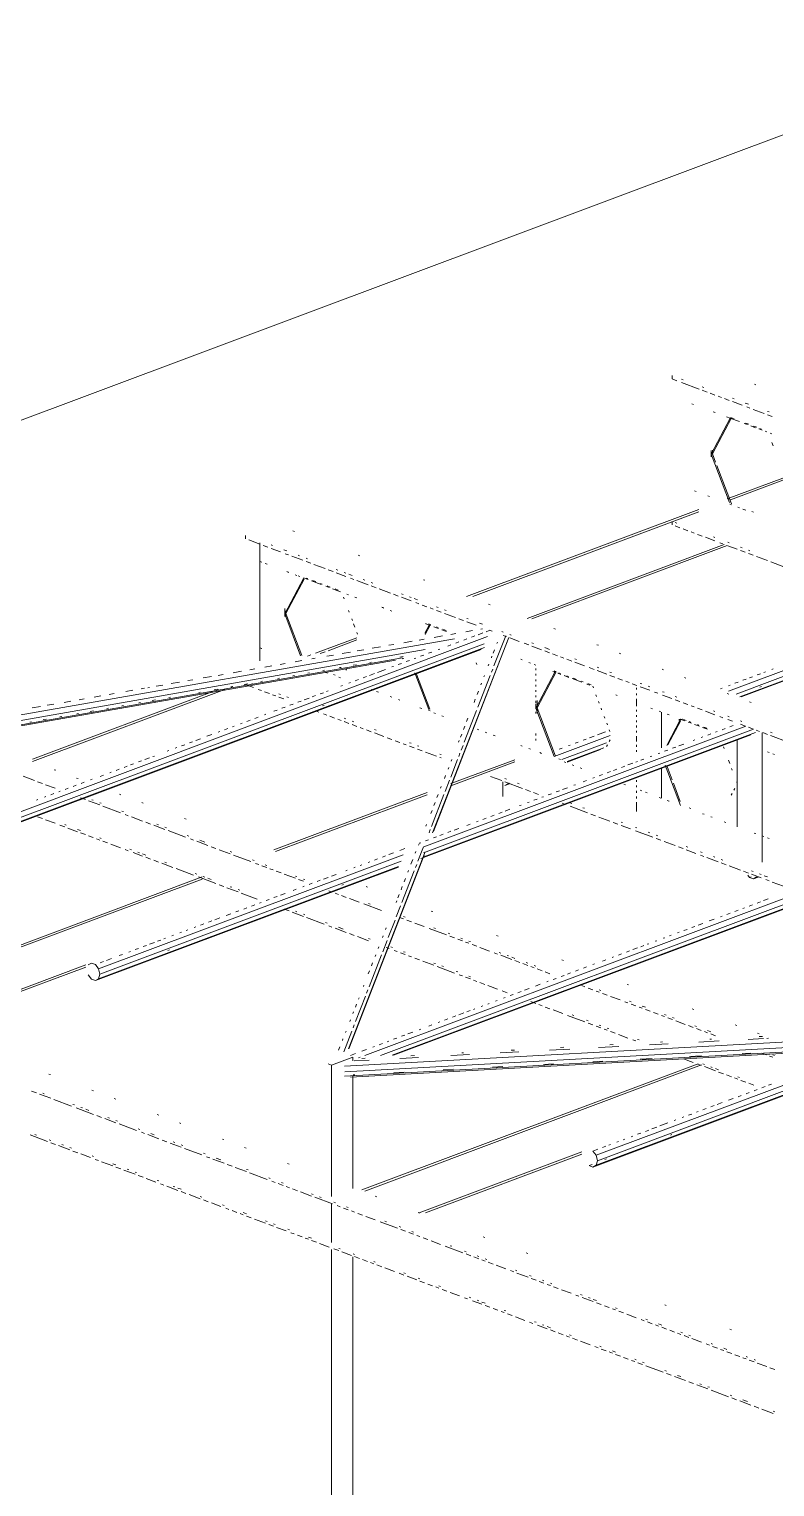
# Paper-space layout '03 3D Building and Roof' of a CAD drawing. Header units: millimetres. Extents: x 5 to 415, y 5 to 292.
# Drawn here: x 53.7 to 82.8, y 53.9 to 110.8 of the extents above; entities that cross this region are included whole.
import ezdxf

# ---------------------------------------------------------------- set-up
doc = ezdxf.new("R2010")
doc.units = ezdxf.units.MM
doc.layers.add('EXISTING', color=7, linetype='Continuous')
picture_1 = doc.add_image_def('image2.png', size_in_pixel=(1777, 905))

# ---------------------------------------------------------------- blocks, each defined once
blk = doc.blocks.new('SHEET_03')
at = {"layer": 'EXISTING', "color": 250, "lineweight": 9}
for p, q in [((144.555, 129.728), (26.235, 85.404)), ((78.813, 97.187), (78.813, 97.318)), ((78.999, 97.117), (78.813, 97.187)), ((79.186, 97.178), (79.248, 97.155)), ((79.87, 96.791), (79.186, 97.047)), ((79.994, 96.875), (80.056, 96.852)), ((82.093, 96.963), (82.031, 96.986)), ((79.651, 96.194), (79.582, 96.22)), ((80.181, 96.674), (79.994, 96.744)), ((80.491, 96.558), (80.305, 96.628)), ((80.74, 96.464), (80.616, 96.511)), ((81.051, 96.348), (80.865, 96.418)), ((81.175, 96.433), (81.238, 96.409)), ((81.548, 96.162), (81.175, 96.301)), ((81.673, 96.246), (81.797, 96.2)), ((80.346, 94.25), (81.086, 95.656)), ((81.131, 95.673), (80.39, 94.267)), ((80.494, 95.878), (80.42, 95.906)), ((81.086, 95.656), (80.938, 95.712)), ((81.072, 95.661), (81.45, 95.52)), ((81.131, 95.673), (81.086, 95.656)), ((81.242, 95.631), (81.117, 95.678)), ((81.859, 96.045), (81.735, 96.092)), ((82.419, 95.836), (81.984, 95.999)), ((82.543, 95.92), (82.605, 95.897)), ((82.73, 95.719), (82.543, 95.789)), ((81.638, 95.449), (81.764, 95.402)), ((81.809, 95.419), (81.683, 95.466)), ((81.89, 95.355), (82.079, 95.284)), ((82.123, 95.301), (81.997, 95.348)), ((82.205, 95.237), (82.33, 95.19)), ((82.312, 95.23), (82.249, 95.254)), ((82.456, 95.143), (82.519, 95.119)), ((82.716, 95.046), (82.642, 95.073)), ((82.716, 94.709), (82.765, 94.578)), ((80.346, 94.39), (80.346, 94.25)), ((80.346, 94.147), (80.346, 94.353)), ((80.346, 94.25), (80.39, 94.267)), ((80.346, 94.25), (80.346, 94.18)), ((81.062, 92.355), (80.346, 94.25)), ((80.39, 94.267), (80.39, 94.407)), ((80.39, 94.37), (80.39, 94.232)), ((80.39, 94.267), (80.514, 93.94)), ((80.563, 93.809), (81.131, 92.306)), ((79.751, 92.789), (79.688, 92.813)), ((80.973, 92.503), (83.147, 93.317)), ((81.097, 92.462), (83.147, 93.23)), ((80.207, 92.619), (80.276, 92.593)), ((81.135, 92.271), (81.072, 92.295)), ((70.785, 88.686), (79.855, 92.084)), ((71.034, 88.692), (79.855, 91.996)), ((81.45, 92.153), (81.387, 92.177)), ((81.701, 92.059), (81.575, 92.106)), ((81.934, 92.005), (81.997, 91.981)), ((64.061, 91.232), (63.998, 91.256)), ((78.813, 91.491), (78.813, 91.622)), ((78.937, 91.575), (78.999, 91.552)), ((79.124, 91.374), (78.937, 91.444)), ((79.434, 91.258), (79.248, 91.328)), ((79.683, 91.164), (79.559, 91.211)), ((79.994, 91.048), (79.807, 91.118)), ((62.148, 90.944), (62.148, 91.075)), ((62.707, 90.734), (62.272, 90.897)), ((62.709, 90.788), (62.709, 90.055)), ((63.018, 90.618), (62.832, 90.688)), ((63.143, 90.702), (63.205, 90.679)), ((63.516, 90.431), (63.143, 90.571)), ((73.146, 87.837), (80.849, 90.723)), ((73.332, 87.819), (80.973, 90.682)), ((80.491, 90.862), (80.118, 91.001)), ((80.429, 91.016), (80.491, 90.993)), ((80.802, 90.745), (80.678, 90.792)), ((80.989, 90.806), (81.051, 90.783)), ((81.362, 90.536), (80.989, 90.675)), ((81.486, 90.62), (81.548, 90.597)), ((62.778, 90.029), (62.709, 90.055)), ((62.709, 90.055), (62.709, 86.688)), ((62.987, 89.951), (62.917, 89.977)), ((63.64, 90.516), (63.764, 90.469)), ((63.827, 90.315), (63.702, 90.361)), ((64.386, 90.105), (63.951, 90.268)), ((64.2, 90.306), (64.262, 90.283)), ((64.511, 90.19), (64.573, 90.166)), ((64.697, 89.989), (64.511, 90.059)), ((66.61, 90.277), (66.548, 90.301)), ((81.673, 90.419), (81.486, 90.489)), ((81.797, 90.504), (81.859, 90.48)), ((81.984, 90.303), (81.797, 90.373)), ((82.543, 90.093), (82.108, 90.256)), ((83.352, 89.79), (82.668, 90.046)), ((63.681, 88.007), (64.422, 89.413)), ((63.829, 89.635), (63.755, 89.663)), ((63.778, 89.654), (63.841, 89.631)), ((64.093, 89.536), (64.156, 89.513)), ((64.274, 89.469), (64.199, 89.497)), ((64.407, 89.419), (64.596, 89.348)), ((64.578, 89.388), (64.515, 89.412)), ((65.257, 89.779), (64.821, 89.942)), ((65.568, 89.663), (65.381, 89.733)), ((65.692, 89.747), (65.754, 89.724)), ((66.065, 89.476), (65.692, 89.616)), ((66.003, 89.631), (66.065, 89.607)), ((66.189, 89.561), (66.314, 89.514)), ((66.376, 89.36), (66.252, 89.406)), ((64.432, 89.366), (63.725, 88.024)), ((64.722, 89.301), (65.099, 89.159)), ((64.892, 89.27), (64.766, 89.317)), ((65.144, 89.176), (65.081, 89.2)), ((65.288, 89.089), (65.414, 89.042)), ((65.458, 89.058), (65.333, 89.105)), ((65.54, 88.994), (65.854, 88.877)), ((65.773, 88.94), (65.647, 88.988)), ((66.936, 89.15), (66.5, 89.313)), ((66.749, 89.351), (66.811, 89.328)), ((67.06, 89.235), (67.122, 89.212)), ((67.246, 89.034), (67.06, 89.104)), ((67.806, 88.824), (67.371, 88.987)), ((69.159, 89.322), (69.097, 89.346)), ((65.977, 88.662), (66.002, 88.597)), ((66.106, 88.782), (66.169, 88.759)), ((66.495, 88.636), (66.421, 88.664)), ((67.546, 88.243), (67.477, 88.269)), ((67.49, 88.264), (67.553, 88.24)), ((68.117, 88.708), (67.93, 88.778)), ((68.241, 88.792), (68.303, 88.769)), ((68.614, 88.521), (68.241, 88.661)), ((68.552, 88.676), (68.614, 88.652)), ((68.739, 88.606), (68.863, 88.559)), ((68.925, 88.405), (68.801, 88.452)), ((69.236, 88.288), (69.05, 88.358)), ((69.609, 88.28), (69.671, 88.257)), ((71.708, 88.367), (71.646, 88.391)), ((63.681, 88.218), (63.681, 88.007)), ((63.681, 87.904), (63.681, 88.11)), ((63.681, 88.007), (63.725, 88.024)), ((63.681, 88.007), (63.681, 87.937)), ((64.298, 86.373), (63.681, 88.007)), ((63.725, 88.127), (63.725, 87.99)), ((63.725, 88.024), (63.725, 88.094)), ((63.725, 87.954), (63.725, 88.024)), ((63.725, 88.024), (64.343, 86.39)), ((66.175, 88.139), (66.199, 88.074)), ((66.298, 87.813), (66.323, 87.747)), ((67.804, 88.146), (67.867, 88.122)), ((69.485, 88.195), (69.36, 88.242)), ((69.796, 88.079), (69.609, 88.149)), ((69.92, 88.163), (69.982, 88.14)), ((70.355, 87.869), (69.92, 88.032)), ((70.666, 87.753), (70.48, 87.823)), ((70.791, 87.837), (70.853, 87.814)), ((71.164, 87.566), (70.791, 87.706)), ((81.022, 84.993), (88.582, 87.825)), ((88.88, 87.708), (81.319, 84.876)), ((46.685, 77.79), (71.607, 87.125)), ((66.372, 87.617), (66.421, 87.486)), ((66.495, 87.29), (66.52, 87.224)), ((69.16, 87.256), (69.329, 87.575)), ((69.373, 87.592), (69.171, 87.208)), ((69.329, 87.575), (69.18, 87.631)), ((69.188, 87.628), (69.377, 87.557)), ((69.359, 87.597), (69.296, 87.621)), ((69.299, 87.62), (69.373, 87.592)), ((69.373, 87.592), (69.329, 87.575)), ((69.503, 87.51), (69.692, 87.439)), ((69.516, 87.093), (69.843, 87.15)), ((69.673, 87.479), (69.61, 87.503)), ((69.818, 87.392), (70.006, 87.321)), ((69.988, 87.361), (69.862, 87.409)), ((70.17, 87.207), (70.367, 87.242)), ((70.759, 87.311), (71.021, 87.357)), ((70.983, 87.105), (71.108, 87.151)), ((71.233, 87.198), (71.42, 87.268)), ((71.288, 87.651), (71.412, 87.604)), ((71.348, 87.414), (71.413, 87.426)), ((71.544, 87.315), (71.669, 87.361)), ((71.785, 87.333), (71.661, 87.38)), ((71.855, 85.977), (72.314, 87.156)), ((72.158, 87.325), (72.221, 87.302)), ((72.345, 87.124), (72.221, 87.17)), ((72.469, 87.208), (72.532, 87.185)), ((74.258, 87.412), (74.195, 87.436)), ((81.459, 84.771), (89.019, 87.603)), ((81.521, 84.769), (88.894, 87.531)), ((69.162, 86.618), (37.296, 81.026)), ((37.399, 81.265), (70.311, 87.04)), ((46.56, 77.332), (71.357, 86.621)), ((46.685, 77.404), (71.482, 86.693)), ((71.468, 86.845), (46.733, 77.579)), ((62.772, 86.665), (62.709, 86.688)), ((62.709, 86.688), (62.709, 86.175)), ((62.709, 86.688), (62.778, 86.662)), ((64.884, 86.476), (66.499, 87.081)), ((65.381, 86.574), (66.499, 86.993)), ((66.506, 86.564), (66.768, 86.61)), ((67.095, 86.668), (67.422, 86.725)), ((67.749, 86.783), (67.946, 86.817)), ((68.338, 86.886), (68.665, 86.943)), ((68.927, 86.989), (69.123, 87.024)), ((72.43, 87.083), (69.458, 79.455)), ((69.488, 79.514), (72.387, 86.956)), ((69.675, 86.614), (69.737, 86.638)), ((70.049, 86.755), (70.173, 86.801)), ((70.36, 86.871), (70.485, 86.918)), ((70.672, 86.988), (70.797, 87.035)), ((71.826, 86.478), (71.874, 86.602)), ((71.97, 86.85), (71.995, 86.912)), ((72.842, 86.938), (72.469, 87.077)), ((73.215, 86.798), (73.029, 86.868)), ((73.34, 86.882), (73.402, 86.859)), ((73.713, 86.611), (73.34, 86.751)), ((73.837, 86.696), (74.024, 86.626)), ((74.024, 86.495), (73.837, 86.565)), ((75.936, 86.784), (75.874, 86.807)), ((37.389, 80.832), (68.011, 86.205)), ((37.399, 80.879), (68.282, 86.299)), ((62.907, 85.933), (63.169, 85.979)), ((63.496, 86.036), (63.692, 86.071)), ((64.085, 86.14), (64.347, 86.186)), ((64.573, 86.359), (64.697, 86.406)), ((64.739, 86.254), (64.87, 86.277)), ((65.07, 86.458), (65.257, 86.528)), ((65.328, 86.358), (65.59, 86.404)), ((65.917, 86.461), (66.244, 86.518)), ((66.348, 86.004), (66.479, 86.027)), ((67.002, 86.118), (67.068, 86.13)), ((68.117, 86.031), (68.242, 86.078)), ((68.18, 86.325), (68.311, 86.348)), ((68.273, 86.251), (68.338, 86.262)), ((68.429, 86.148), (68.554, 86.194)), ((68.74, 86.264), (68.803, 86.288)), ((68.99, 86.358), (69.114, 86.404)), ((69.301, 86.474), (69.426, 86.521)), ((71.155, 86.105), (71.18, 86.04)), ((71.632, 85.982), (71.656, 86.044)), ((71.753, 86.292), (71.777, 86.354)), ((72.9, 86.237), (72.963, 86.214)), ((73.286, 86.092), (73.217, 86.118)), ((73.495, 86.014), (73.425, 86.04)), ((74.335, 86.378), (74.148, 86.448)), ((74.583, 86.285), (74.459, 86.332)), ((74.894, 86.169), (74.708, 86.239)), ((75.019, 86.253), (75.081, 86.23)), ((75.392, 85.983), (75.019, 86.122)), ((76.807, 86.457), (76.745, 86.481)), ((59.897, 85.405), (60.094, 85.439)), ((60.486, 85.508), (60.814, 85.566)), ((61.075, 85.611), (61.272, 85.646)), ((61.664, 85.715), (61.991, 85.772)), ((62.318, 85.83), (62.515, 85.864)), ((63.404, 85.487), (63.469, 85.498)), ((63.992, 85.59), (64.058, 85.602)), ((64.581, 85.694), (64.647, 85.705)), ((65.17, 85.797), (65.236, 85.808)), ((65.351, 85.698), (65.288, 85.722)), ((65.584, 85.644), (65.647, 85.621)), ((65.854, 85.51), (65.791, 85.533)), ((65.824, 85.912), (65.89, 85.923)), ((66.105, 85.875), (66.071, 85.811)), ((66.435, 85.401), (66.56, 85.448)), ((66.747, 85.518), (66.871, 85.564)), ((66.996, 85.611), (67.183, 85.681)), ((67.307, 85.728), (67.619, 85.844)), ((67.868, 85.938), (67.931, 85.961)), ((69.304, 84.274), (68.761, 85.712)), ((68.83, 85.663), (69.348, 84.29)), ((71.227, 84.365), (71.711, 85.605)), ((71.463, 85.548), (71.487, 85.61)), ((71.759, 85.729), (71.807, 85.853)), ((73.495, 85.808), (73.495, 85.877)), ((73.495, 84.331), (74.235, 85.737)), ((73.495, 85.602), (73.495, 85.671)), ((73.495, 85.453), (73.495, 85.383)), ((74.28, 85.754), (73.539, 84.348)), ((74.158, 85.766), (74.221, 85.742)), ((74.235, 85.737), (74.161, 85.765)), ((74.266, 85.759), (74.203, 85.783)), ((74.206, 85.781), (74.28, 85.754)), ((74.28, 85.754), (74.235, 85.737)), ((74.347, 85.695), (74.473, 85.648)), ((74.454, 85.688), (74.391, 85.712)), ((74.599, 85.601), (74.787, 85.53)), ((74.769, 85.57), (74.706, 85.594)), ((74.913, 85.483), (75.291, 85.342)), ((75.083, 85.453), (74.958, 85.5)), ((75.765, 85.843), (75.578, 85.913)), ((75.889, 85.927), (75.951, 85.904)), ((76.262, 85.656), (75.889, 85.796)), ((76.387, 85.741), (76.449, 85.718)), ((76.573, 85.54), (76.387, 85.61)), ((76.884, 85.424), (76.697, 85.493)), ((78.486, 85.829), (78.424, 85.852)), ((79.356, 85.502), (79.294, 85.526)), ((81.584, 85.416), (81.709, 85.463)), ((81.834, 85.51), (81.959, 85.557)), ((82.146, 85.627), (82.271, 85.674)), ((82.396, 85.72), (82.459, 85.744)), ((82.709, 85.837), (82.771, 85.861)), ((53.826, 82.246), (61.343, 85.062)), ((53.826, 82.334), (60.846, 84.963)), ((56.822, 84.865), (57.018, 84.9)), ((57.476, 84.98), (57.738, 85.026)), ((58.065, 85.083), (58.196, 85.106)), ((58.327, 85.129), (58.393, 85.141)), ((58.654, 85.187), (58.916, 85.233)), ((59.243, 85.29), (59.57, 85.347)), ((60.328, 84.947), (60.394, 84.959)), ((60.917, 85.051), (61.048, 85.074)), ((60.97, 85.01), (61.094, 85.056)), ((61.571, 85.165), (61.637, 85.177)), ((61.591, 85.155), (61.654, 85.178)), ((62.095, 85.257), (62.226, 85.28)), ((62.148, 85.248), (62.216, 85.274)), ((62.459, 85.131), (62.148, 85.248)), ((62.397, 85.286), (62.459, 85.262)), ((62.77, 85.015), (62.645, 85.061)), ((62.749, 85.372), (62.815, 85.384)), ((63.08, 84.898), (62.894, 84.968)), ((63.329, 84.805), (63.205, 84.852)), ((63.454, 84.89), (63.516, 84.866)), ((65.065, 84.887), (65.189, 84.934)), ((65.314, 84.981), (65.376, 85.004)), ((65.874, 85.191), (65.937, 85.214)), ((66.186, 85.307), (66.248, 85.331)), ((67.06, 85.058), (67.13, 85.032)), ((67.269, 84.98), (67.338, 84.954)), ((71.197, 84.866), (71.246, 84.99)), ((71.342, 85.238), (71.366, 85.3)), ((73.495, 85.243), (73.495, 85.173)), ((73.495, 85.032), (73.495, 84.962)), ((75.335, 85.358), (75.272, 85.382)), ((75.479, 85.271), (75.605, 85.224)), ((75.65, 85.241), (75.524, 85.288)), ((75.717, 85.182), (75.741, 85.117)), ((75.84, 84.855), (75.865, 84.79)), ((76.612, 84.847), (76.675, 84.823)), ((77.133, 85.33), (77.008, 85.377)), ((77.444, 85.214), (77.257, 85.284)), ((77.429, 85.127), (77.429, 85.053)), ((77.429, 84.907), (77.429, 84.834)), ((77.568, 85.298), (77.63, 85.275)), ((77.941, 85.028), (77.568, 85.167)), ((77.879, 85.182), (77.941, 85.159)), ((78.252, 84.911), (78.128, 84.958)), ((78.438, 84.972), (78.501, 84.949)), ((78.811, 84.701), (78.438, 84.841)), ((80.709, 85.088), (80.772, 85.112)), ((81.035, 84.874), (80.973, 84.897)), ((81.022, 85.205), (81.084, 85.229)), ((81.271, 85.299), (81.396, 85.346)), ((82.242, 85.155), (82.304, 85.178)), ((53.812, 84.337), (54.139, 84.394)), ((54.401, 84.44), (54.663, 84.486)), ((55.056, 84.555), (55.317, 84.601)), ((55.644, 84.658), (55.841, 84.693)), ((56.233, 84.762), (56.495, 84.808)), ((56.729, 84.316), (56.795, 84.327)), ((57.318, 84.419), (57.384, 84.431)), ((57.973, 84.534), (58.038, 84.545)), ((58.496, 84.626), (58.627, 84.649)), ((59.15, 84.741), (59.216, 84.752)), ((63.64, 84.689), (63.454, 84.759)), ((63.569, 84.327), (63.694, 84.374)), ((63.764, 84.773), (63.827, 84.75)), ((63.881, 84.444), (64.005, 84.491)), ((64.192, 84.561), (64.317, 84.607)), ((64.441, 84.654), (64.628, 84.724)), ((64.753, 84.771), (64.878, 84.817)), ((65.159, 84.415), (65.222, 84.438)), ((67.867, 84.756), (67.804, 84.779)), ((68.182, 84.638), (68.119, 84.661)), ((68.958, 84.347), (69.032, 84.319)), ((71.077, 84.556), (71.125, 84.68)), ((73.495, 84.822), (73.495, 84.752)), ((73.495, 84.612), (73.495, 84.541)), ((73.495, 84.297), (73.495, 84.503)), ((73.495, 84.401), (73.495, 84.331)), ((73.495, 84.331), (73.539, 84.348)), ((74.211, 82.436), (73.495, 84.331)), ((73.539, 84.348), (73.539, 84.628)), ((73.539, 84.588), (73.539, 84.176)), ((73.539, 84.137), (73.539, 84.348)), ((73.539, 84.348), (74.255, 82.452)), ((75.939, 84.594), (75.964, 84.528)), ((76.038, 84.332), (76.062, 84.267)), ((77.429, 84.687), (77.429, 84.54)), ((77.429, 84.54), (77.429, 84.403)), ((77.429, 84.266), (77.429, 84.197)), ((78.054, 84.306), (77.985, 84.332)), ((78.936, 84.786), (78.998, 84.763)), ((79.122, 84.585), (78.936, 84.655)), ((79.433, 84.469), (79.247, 84.538)), ((79.682, 84.375), (79.558, 84.422)), ((79.993, 84.259), (79.806, 84.329)), ((81.906, 84.548), (81.843, 84.571)), ((53.72, 83.788), (53.785, 83.799)), ((54.243, 83.88), (54.374, 83.902)), ((54.897, 83.994), (54.963, 84.006)), ((55.552, 84.109), (55.617, 84.121)), ((56.075, 84.201), (56.206, 84.224)), ((61.949, 83.72), (62.012, 83.744)), ((62.199, 83.814), (62.323, 83.86)), ((62.51, 83.93), (62.635, 83.977)), ((62.884, 84.07), (62.946, 84.094)), ((63.258, 84.211), (63.382, 84.257)), ((65.008, 84.176), (64.884, 84.223)), ((65.319, 84.06), (65.195, 84.106)), ((65.63, 83.943), (65.443, 84.013)), ((65.878, 83.85), (65.754, 83.897)), ((66.003, 83.935), (66.065, 83.912)), ((66.189, 83.734), (66.003, 83.804)), ((66.314, 83.818), (66.376, 83.795)), ((69.296, 84.254), (69.359, 84.23)), ((69.566, 84.119), (69.503, 84.143)), ((69.88, 84.002), (69.818, 84.025)), ((70.696, 83), (71.179, 84.241)), ((70.787, 83.811), (70.835, 83.935)), ((73.495, 84.191), (73.495, 84.121)), ((76.161, 84.006), (76.186, 83.94)), ((76.26, 83.744), (76.285, 83.679)), ((77.429, 84.059), (77.429, 83.991)), ((77.429, 83.853), (77.429, 83.785)), ((78.31, 84.211), (78.373, 84.187)), ((78.402, 82.802), (78.402, 84.176)), ((78.402, 84.176), (78.402, 82.773)), ((78.604, 82.876), (79.142, 83.899)), ((78.698, 84.065), (78.624, 84.093)), ((79.153, 83.852), (78.648, 82.893)), ((79.085, 83.882), (79.147, 83.905)), ((79.085, 83.856), (79.21, 83.903)), ((79.128, 83.904), (79.317, 83.833)), ((79.361, 83.85), (79.235, 83.897)), ((79.443, 83.786), (79.568, 83.739)), ((79.55, 83.779), (79.487, 83.803)), ((79.694, 83.692), (79.883, 83.621)), ((80.49, 84.073), (80.117, 84.212)), ((80.428, 84.227), (80.49, 84.204)), ((80.801, 83.956), (80.677, 84.003)), ((80.988, 84.017), (81.05, 83.994)), ((81.174, 83.816), (80.988, 83.886)), ((81.485, 83.831), (81.547, 83.808)), ((81.672, 83.63), (81.485, 83.7)), ((60.205, 83.067), (60.392, 83.137)), ((60.641, 83.23), (60.828, 83.3)), ((61.077, 83.394), (61.139, 83.417)), ((61.326, 83.487), (61.451, 83.534)), ((61.638, 83.604), (61.7, 83.627)), ((66.5, 83.617), (66.314, 83.687)), ((66.749, 83.524), (66.625, 83.571)), ((67.06, 83.408), (66.873, 83.478)), ((67.184, 83.492), (67.246, 83.469)), ((67.557, 83.221), (67.184, 83.361)), ((67.868, 83.105), (67.682, 83.175)), ((68.991, 78.452), (81.888, 83.283)), ((81.999, 83.507), (69.102, 78.675)), ((69.116, 78.909), (81.702, 83.624)), ((69.116, 78.524), (82.076, 83.379)), ((70.545, 83.191), (70.593, 83.315)), ((70.666, 83.501), (70.714, 83.625)), ((71.264, 83.483), (71.202, 83.507)), ((71.579, 83.365), (71.516, 83.389)), ((71.828, 83.272), (71.898, 83.246)), ((73.495, 83.266), (73.495, 83.335)), ((73.495, 83.06), (73.495, 83.129)), ((74.211, 82.441), (76.398, 83.261)), ((75.586, 83.169), (75.773, 83.239)), ((75.898, 83.286), (76.21, 83.403)), ((76.359, 83.483), (76.383, 83.417)), ((77.429, 83.647), (77.429, 83.579)), ((77.429, 83.441), (77.429, 83.372)), ((77.429, 83.235), (77.429, 83.029)), ((79.864, 83.662), (79.802, 83.685)), ((79.957, 83.183), (80.019, 83.206)), ((80.009, 83.574), (80.197, 83.504)), ((80.179, 83.544), (80.053, 83.591)), ((80.206, 83.276), (80.331, 83.323)), ((80.518, 83.393), (80.58, 83.416)), ((80.767, 83.486), (80.891, 83.533)), ((81.078, 83.603), (81.203, 83.65)), ((81.983, 83.514), (81.796, 83.583)), ((82.231, 83.42), (82.107, 83.467)), ((82.336, 83.362), (82.336, 82.702)), ((82.542, 83.304), (82.356, 83.374)), ((82.666, 83.388), (82.729, 83.365)), ((83.35, 83.001), (82.666, 83.257)), ((59.083, 82.647), (59.146, 82.67)), ((59.395, 82.763), (59.457, 82.787)), ((59.644, 82.857), (59.769, 82.903)), ((59.956, 82.974), (60.08, 83.02)), ((68.179, 82.988), (67.993, 83.058)), ((68.428, 82.895), (68.303, 82.942)), ((68.552, 82.98), (68.614, 82.957)), ((68.739, 82.779), (68.552, 82.849)), ((68.863, 82.863), (68.925, 82.84)), ((69.05, 82.662), (68.863, 82.732)), ((69.609, 82.453), (69.174, 82.616)), ((70.473, 83.005), (70.497, 83.067)), ((70.478, 82.442), (70.527, 82.566)), ((70.575, 82.69), (70.648, 82.876)), ((72.963, 82.847), (72.9, 82.87)), ((73.278, 82.729), (73.215, 82.753)), ((73.217, 82.752), (73.286, 82.726)), ((73.643, 82.592), (73.717, 82.564)), ((74.398, 82.724), (74.523, 82.771)), ((76.258, 82.98), (74.509, 82.324)), ((74.711, 82.243), (76.148, 82.782)), ((74.711, 82.218), (76.023, 82.709)), ((74.773, 82.865), (74.836, 82.888)), ((75.023, 82.958), (75.148, 83.005)), ((75.336, 83.075), (75.461, 83.122)), ((76.289, 82.902), (76.255, 82.838)), ((76.39, 83.093), (76.356, 83.03)), ((77.429, 82.891), (77.429, 82.823)), ((77.429, 82.685), (77.429, 82.617)), ((78.275, 82.553), (78.337, 82.576)), ((78.524, 82.646), (78.649, 82.693)), ((78.835, 82.763), (78.96, 82.809)), ((79.085, 82.856), (79.272, 82.926)), ((79.645, 83.066), (79.708, 83.09)), ((80.821, 82.821), (80.846, 82.756)), ((81.364, 83.066), (81.364, 81.967)), ((81.364, 81.383), (81.364, 83.066)), ((82.336, 82.702), (82.336, 79.336)), ((82.614, 82.598), (82.545, 82.624)), ((57.401, 82.017), (57.526, 82.063)), ((57.65, 82.11), (57.775, 82.157)), ((57.962, 82.227), (58.086, 82.273)), ((58.211, 82.32), (58.398, 82.39)), ((58.523, 82.437), (58.585, 82.46)), ((69.734, 82.537), (69.796, 82.514)), ((69.796, 82.383), (69.734, 82.406)), ((70.062, 81.951), (70.086, 82.013)), ((70.164, 81.636), (70.43, 82.318)), ((70.175, 81.383), (72.668, 82.316)), ((70.175, 81.295), (72.668, 82.229)), ((70.183, 82.261), (70.207, 82.323)), ((74.391, 82.345), (74.454, 82.322)), ((74.661, 82.211), (74.599, 82.234)), ((74.976, 82.093), (74.913, 82.116)), ((75.291, 81.975), (75.228, 81.999)), ((76.842, 82.016), (76.966, 82.063)), ((77.091, 82.109), (77.278, 82.179)), ((77.402, 82.226), (77.465, 82.249)), ((77.589, 82.296), (77.714, 82.343)), ((77.963, 82.436), (78.025, 82.459)), ((79.142, 80.532), (78.55, 82.101)), ((78.619, 82.052), (78.816, 81.529)), ((81.019, 82.298), (81.068, 82.167)), ((82.822, 82.52), (82.753, 82.546)), ((53.899, 81.503), (53.464, 81.667)), ((54.21, 81.387), (54.023, 81.457)), ((54.732, 81.903), (54.67, 81.926)), ((55.603, 81.577), (55.54, 81.6)), ((55.719, 81.386), (55.843, 81.433)), ((56.093, 81.526), (56.155, 81.55)), ((56.467, 81.666), (56.591, 81.713)), ((56.84, 81.807), (56.903, 81.83)), ((57.09, 81.9), (57.214, 81.947)), ((69.917, 81.579), (69.965, 81.703)), ((69.947, 81.078), (70.116, 81.512)), ((72.158, 81.498), (71.723, 81.661)), ((72.197, 81.45), (72.197, 80.878)), ((72.283, 81.582), (72.345, 81.559)), ((72.967, 81.195), (72.283, 81.451)), ((75.346, 81.456), (75.471, 81.502)), ((75.72, 81.596), (75.783, 81.619)), ((75.969, 81.689), (76.094, 81.736)), ((76.281, 81.806), (76.406, 81.853)), ((76.53, 81.899), (76.655, 81.946)), ((77.429, 81.517), (77.429, 81.449)), ((78.402, 80.81), (78.402, 81.978)), ((78.402, 81.932), (78.402, 80.81)), ((81.142, 81.971), (81.167, 81.906)), ((81.34, 81.448), (81.364, 81.383)), ((81.364, 81.83), (81.364, 80.799)), ((54.286, 80.85), (54.348, 80.873)), ((54.707, 81.201), (54.334, 81.34)), ((54.535, 80.943), (54.66, 80.99)), ((54.847, 81.06), (54.909, 81.083)), ((55.096, 81.153), (55.22, 81.2)), ((55.407, 81.27), (55.532, 81.316)), ((57.281, 80.948), (57.219, 80.971)), ((63.259, 78.792), (69.241, 81.033)), ((63.321, 78.728), (69.241, 80.945)), ((69.415, 79.713), (69.899, 80.954)), ((69.627, 80.834), (69.675, 80.958)), ((69.772, 81.206), (69.796, 81.269)), ((72.274, 81.305), (72.399, 81.377)), ((72.274, 81.305), (72.461, 81.375)), ((72.399, 81.377), (72.461, 81.401)), ((72.78, 81.396), (72.842, 81.373)), ((73.278, 81.079), (73.091, 81.148)), ((73.589, 80.962), (73.402, 81.032)), ((73.726, 80.849), (73.789, 80.872)), ((73.976, 80.942), (74.1, 80.989)), ((74.287, 81.059), (74.412, 81.106)), ((74.536, 81.152), (74.723, 81.222)), ((74.973, 81.316), (75.035, 81.339)), ((76.989, 81.339), (76.926, 81.362)), ((77.429, 81.311), (77.429, 81.242)), ((77.429, 81.1), (77.429, 81.027)), ((77.429, 80.881), (77.429, 80.807)), ((77.568, 81.122), (77.638, 81.096)), ((77.777, 81.044), (77.846, 81.018)), ((78.866, 81.398), (79.137, 80.679)), ((81.162, 81), (81.129, 80.936)), ((81.263, 81.191), (81.23, 81.127)), ((81.364, 79.7), (81.364, 81.383)), ((53.974, 80.733), (54.037, 80.756)), ((55.888, 80.758), (55.702, 80.828)), ((56.448, 80.549), (56.013, 80.712)), ((56.137, 80.752), (56.199, 80.729)), ((56.448, 80.636), (56.51, 80.613)), ((57.256, 80.246), (56.572, 80.502)), ((57.319, 80.31), (57.381, 80.287)), ((58.152, 80.622), (58.09, 80.645)), ((69.385, 80.214), (69.434, 80.338)), ((69.506, 80.524), (69.555, 80.648)), ((72.293, 80.312), (72.48, 80.382)), ((72.854, 80.522), (72.917, 80.546)), ((73.166, 80.639), (73.228, 80.662)), ((73.415, 80.732), (73.54, 80.779)), ((74.646, 80.566), (74.521, 80.613)), ((74.832, 80.627), (74.894, 80.604)), ((75.516, 80.24), (74.832, 80.496)), ((75.33, 80.441), (75.392, 80.418)), ((77.429, 80.661), (77.429, 80.294)), ((78.373, 80.82), (78.31, 80.844)), ((78.624, 80.726), (78.698, 80.699)), ((78.688, 80.702), (78.625, 80.726)), ((79.487, 80.436), (79.55, 80.413)), ((81.364, 80.662), (81.364, 79.7)), ((54.21, 80.018), (54.023, 80.088)), ((54.707, 79.831), (54.334, 79.971)), ((55.08, 79.692), (54.894, 79.761)), ((55.08, 79.779), (55.142, 79.756)), ((57.567, 80.129), (57.443, 80.176)), ((58.127, 79.92), (57.692, 80.083)), ((58.438, 79.803), (58.251, 79.873)), ((58.997, 79.594), (58.562, 79.757)), ((58.686, 79.797), (58.749, 79.774)), ((59.831, 79.993), (59.768, 80.016)), ((66.813, 70.763), (91.423, 79.982)), ((91.72, 79.865), (67.421, 70.763)), ((67.872, 70.775), (91.734, 79.714)), ((69.192, 79.718), (69.216, 79.78)), ((70.798, 79.752), (70.923, 79.799)), ((71.172, 79.892), (71.234, 79.915)), ((71.421, 79.985), (71.546, 80.032)), ((71.733, 80.102), (71.857, 80.149)), ((72.044, 80.219), (72.169, 80.265)), ((75.827, 80.124), (75.64, 80.193)), ((76.387, 79.914), (75.951, 80.077)), ((76.697, 79.797), (76.511, 79.867)), ((76.822, 79.882), (76.884, 79.859)), ((77.195, 79.611), (76.822, 79.751)), ((80.072, 80.184), (80.009, 80.208)), ((80.386, 80.066), (80.323, 80.09)), ((80.846, 79.894), (80.92, 79.866)), ((55.578, 79.505), (55.205, 79.645)), ((55.578, 79.593), (55.702, 79.546)), ((55.888, 79.389), (55.702, 79.459)), ((56.199, 79.272), (56.013, 79.342)), ((56.448, 79.179), (56.324, 79.226)), ((56.448, 79.267), (56.51, 79.243)), ((58.997, 79.681), (59.06, 79.658)), ((59.806, 79.291), (59.122, 79.547)), ((59.868, 79.355), (59.93, 79.332)), ((60.117, 79.174), (59.992, 79.221)), ((60.365, 79.169), (60.552, 79.099)), ((67.934, 70.772), (91.672, 79.665)), ((69.178, 79.145), (69.303, 79.192)), ((69.319, 79.465), (69.367, 79.589)), ((69.49, 79.262), (69.614, 79.309)), ((69.739, 79.355), (69.864, 79.402)), ((70.051, 79.472), (70.175, 79.519)), ((70.3, 79.565), (70.487, 79.635)), ((77.381, 79.672), (77.444, 79.649)), ((78.065, 79.285), (77.381, 79.541)), ((77.879, 79.486), (77.941, 79.463)), ((78.19, 79.37), (78.252, 79.346)), ((78.376, 79.169), (78.19, 79.238)), ((82.085, 79.43), (82.022, 79.453)), ((82.336, 79.336), (82.336, 78.31)), ((82.336, 79.336), (82.406, 79.31)), ((82.545, 79.258), (82.614, 79.232)), ((56.406, 74.148), (68.306, 78.606)), ((56.759, 79.063), (56.572, 79.133)), ((57.256, 78.876), (56.883, 79.016)), ((57.567, 78.76), (57.443, 78.806)), ((57.629, 78.824), (57.692, 78.801)), ((58.127, 78.55), (57.754, 78.69)), ((57.94, 78.708), (58.003, 78.684)), ((58.127, 78.638), (58.251, 78.591)), ((60.676, 78.965), (60.241, 79.128)), ((60.987, 78.848), (60.801, 78.918)), ((61.547, 78.639), (61.111, 78.802)), ((61.547, 78.726), (61.609, 78.703)), ((62.355, 78.336), (61.671, 78.592)), ((69.168, 78.711), (66.172, 71.021)), ((66.178, 71.018), (69.126, 78.584)), ((67.745, 78.608), (67.932, 78.678)), ((68.181, 78.772), (68.368, 78.842)), ((68.781, 78.664), (68.806, 78.726)), ((68.884, 78.349), (69.101, 78.907)), ((68.902, 78.974), (68.926, 79.036)), ((68.929, 79.052), (68.991, 79.075)), ((78.936, 78.959), (78.501, 79.122)), ((79.247, 78.842), (79.06, 78.912)), ((79.371, 78.927), (79.433, 78.904)), ((79.744, 78.656), (79.371, 78.796)), ((79.931, 78.717), (79.993, 78.694)), ((80.055, 78.54), (79.931, 78.586)), ((56.281, 73.69), (68.119, 78.125)), ((56.406, 73.763), (68.119, 78.151)), ((68.23, 78.349), (56.454, 73.937)), ((58.438, 78.434), (58.251, 78.504)), ((58.749, 78.317), (58.562, 78.387)), ((59.308, 78.108), (58.873, 78.271)), ((58.997, 78.312), (59.06, 78.288)), ((60.117, 77.805), (59.433, 78.061)), ((62.417, 78.4), (62.479, 78.377)), ((62.666, 78.219), (62.541, 78.266)), ((62.977, 78.103), (62.79, 78.173)), ((62.915, 78.214), (62.977, 78.19)), ((63.225, 78.01), (63.101, 78.056)), ((66.063, 77.978), (66.125, 78.002)), ((66.375, 78.095), (66.437, 78.118)), ((66.624, 78.188), (66.686, 78.212)), ((66.935, 78.305), (66.998, 78.328)), ((67.185, 78.398), (67.309, 78.445)), ((67.496, 78.515), (67.621, 78.562)), ((68.612, 78.23), (68.685, 78.416)), ((68.787, 78.101), (68.836, 78.225)), ((80.615, 78.33), (80.179, 78.493)), ((80.428, 78.531), (80.49, 78.508)), ((80.739, 78.415), (80.801, 78.391)), ((80.926, 78.214), (80.739, 78.283)), ((81.485, 78.004), (81.05, 78.167)), ((47.245, 72.793), (60.455, 77.741)), ((47.432, 72.776), (60.455, 77.654)), ((60.179, 77.869), (60.241, 77.846)), ((60.987, 77.479), (60.303, 77.735)), ((60.49, 77.753), (60.552, 77.729)), ((60.676, 77.683), (60.801, 77.636)), ((61.298, 77.362), (61.111, 77.432)), ((63.536, 77.893), (63.35, 77.963)), ((64.096, 77.684), (63.661, 77.847)), ((64.096, 77.771), (64.158, 77.748)), ((64.407, 77.567), (64.22, 77.637)), ((64.407, 77.655), (64.469, 77.631)), ((64.63, 77.441), (64.755, 77.488)), ((64.942, 77.558), (65.066, 77.605)), ((65.191, 77.651), (65.378, 77.721)), ((65.502, 77.768), (65.689, 77.838)), ((65.909, 77.413), (65.971, 77.436)), ((68.256, 76.737), (68.739, 77.977)), ((68.347, 77.547), (68.395, 77.671)), ((68.492, 77.919), (68.516, 77.982)), ((81.796, 77.887), (81.609, 77.957)), ((81.778, 77.804), (81.841, 77.721)), ((81.841, 77.721), (81.903, 77.745)), ((81.841, 77.721), (81.995, 77.663)), ((81.92, 77.972), (81.983, 77.949)), ((82.293, 77.701), (81.92, 77.841)), ((81.995, 77.663), (82.12, 77.736)), ((81.995, 77.663), (82.183, 77.734)), ((82.231, 77.856), (82.293, 77.832)), ((82.418, 77.786), (82.542, 77.739)), ((82.604, 77.585), (82.48, 77.631)), ((83.164, 77.375), (82.729, 77.538)), ((61.858, 77.153), (61.422, 77.316)), ((61.547, 77.357), (61.609, 77.333)), ((61.858, 77.24), (61.92, 77.217)), ((62.604, 76.873), (61.982, 77.106)), ((63.259, 76.928), (63.384, 76.975)), ((63.509, 77.021), (63.696, 77.091)), ((64.007, 77.208), (64.132, 77.255)), ((64.381, 77.348), (64.443, 77.371)), ((65.526, 77.148), (65.402, 77.194)), ((65.775, 77.055), (65.65, 77.101)), ((66.086, 76.938), (65.899, 77.008)), ((66.583, 76.752), (66.21, 76.892)), ((66.919, 77.338), (66.857, 77.361)), ((68.105, 76.927), (68.153, 77.051)), ((68.226, 77.237), (68.274, 77.361)), ((82.388, 76.811), (82.575, 76.881)), ((61.39, 76.228), (61.577, 76.298)), ((61.764, 76.368), (61.889, 76.414)), ((62.076, 76.484), (62.2, 76.531)), ((62.387, 76.601), (62.512, 76.648)), ((62.699, 76.718), (62.761, 76.741)), ((62.948, 76.811), (63.072, 76.858)), ((63.847, 76.407), (63.661, 76.477)), ((64.407, 76.198), (63.972, 76.361)), ((64.096, 76.402), (64.158, 76.378)), ((67.454, 76.426), (66.77, 76.682)), ((66.956, 76.7), (67.018, 76.676)), ((68.033, 76.741), (68.057, 76.803)), ((68.038, 76.178), (68.207, 76.612)), ((69.468, 76.383), (69.406, 76.406)), ((80.955, 76.274), (81.08, 76.32)), ((81.267, 76.39), (81.392, 76.437)), ((81.579, 76.507), (81.641, 76.531)), ((81.828, 76.601), (81.952, 76.647)), ((82.139, 76.717), (82.264, 76.764)), ((60.144, 75.761), (60.206, 75.784)), ((60.393, 75.854), (60.518, 75.901)), ((60.705, 75.971), (60.83, 76.018)), ((60.954, 76.064), (61.141, 76.134)), ((64.407, 76.285), (64.469, 76.262)), ((65.215, 75.895), (64.531, 76.151)), ((65.277, 75.959), (65.339, 75.936)), ((65.526, 75.778), (65.402, 75.825)), ((66.086, 75.569), (65.65, 75.732)), ((65.775, 75.773), (65.961, 75.703)), ((67.622, 75.687), (67.646, 75.749)), ((67.724, 75.372), (67.99, 76.054)), ((68.324, 76.1), (68.2, 76.146)), ((68.324, 76.187), (68.386, 76.164)), ((68.635, 75.983), (68.448, 76.053)), ((69.132, 75.797), (68.759, 75.937)), ((70.003, 75.471), (69.319, 75.727)), ((69.505, 75.745), (69.568, 75.721)), ((79.585, 75.76), (79.709, 75.807)), ((79.834, 75.854), (80.021, 75.924)), ((80.27, 76.017), (80.457, 76.087)), ((80.706, 76.18), (80.769, 76.204)), ((58.4, 75.107), (58.587, 75.177)), ((58.711, 75.224), (58.836, 75.271)), ((58.96, 75.317), (59.023, 75.341)), ((59.272, 75.434), (59.334, 75.458)), ((59.583, 75.551), (59.646, 75.574)), ((59.833, 75.644), (59.895, 75.668)), ((66.397, 75.452), (66.21, 75.522)), ((66.956, 75.243), (66.521, 75.406)), ((66.956, 75.33), (67.018, 75.307)), ((67.501, 75.377), (67.525, 75.439)), ((67.507, 74.814), (67.676, 75.248)), ((70.065, 75.535), (70.127, 75.512)), ((70.314, 75.354), (70.127, 75.424)), ((70.625, 75.238), (70.438, 75.308)), ((70.562, 75.349), (70.625, 75.325)), ((70.873, 75.145), (70.749, 75.191)), ((70.873, 75.232), (70.935, 75.209)), ((72.017, 75.428), (71.955, 75.451)), ((78.152, 75.224), (78.214, 75.247)), ((78.463, 75.34), (78.526, 75.364)), ((78.713, 75.434), (78.775, 75.457)), ((79.024, 75.55), (79.086, 75.574)), ((79.273, 75.644), (79.398, 75.69)), ((57.216, 74.664), (57.34, 74.711)), ((57.59, 74.804), (57.652, 74.827)), ((57.839, 74.897), (57.964, 74.944)), ((58.15, 75.014), (58.275, 75.061)), ((59.117, 74.869), (59.18, 74.892)), ((66.975, 73.45), (67.459, 74.69)), ((67.211, 74.632), (67.235, 74.695)), ((67.332, 74.943), (67.356, 75.005)), ((67.764, 74.94), (67.64, 74.987)), ((67.827, 75.004), (67.889, 74.981)), ((68.075, 74.824), (67.951, 74.87)), ((68.386, 74.707), (68.2, 74.777)), ((68.324, 74.818), (68.386, 74.794)), ((68.635, 74.614), (68.511, 74.66)), ((71.184, 75.028), (70.998, 75.098)), ((71.682, 74.842), (71.309, 74.982)), ((71.993, 74.725), (71.868, 74.772)), ((72.055, 74.79), (72.117, 74.766)), ((72.552, 74.516), (72.117, 74.679)), ((72.366, 74.673), (72.428, 74.65)), ((72.552, 74.603), (72.676, 74.557)), ((76.47, 74.593), (76.532, 74.617)), ((76.719, 74.687), (76.843, 74.733)), ((77.03, 74.803), (77.155, 74.85)), ((77.28, 74.897), (77.466, 74.967)), ((77.591, 75.013), (77.716, 75.06)), ((77.84, 75.107), (77.903, 75.13)), ((49.55, 71.923), (55.906, 74.304)), ((49.675, 71.882), (55.906, 74.216)), ((56.127, 74.372), (56.002, 74.3)), ((56.281, 74.314), (56.127, 74.372)), ((56.406, 74.148), (56.281, 74.314)), ((56.454, 73.937), (56.406, 74.148)), ((56.468, 74.384), (56.593, 74.431)), ((56.717, 74.477), (56.904, 74.547)), ((66.945, 73.95), (66.994, 74.074)), ((67.066, 74.26), (67.115, 74.384)), ((68.946, 74.497), (68.759, 74.567)), ((69.505, 74.288), (69.07, 74.451)), ((69.505, 74.375), (69.568, 74.352)), ((70.314, 73.985), (69.63, 74.241)), ((69.816, 74.259), (69.878, 74.235)), ((70.376, 74.049), (70.438, 74.026)), ((72.863, 74.399), (72.676, 74.469)), ((73.174, 74.283), (72.987, 74.353)), ((73.112, 74.394), (73.174, 74.37)), ((73.423, 74.19), (73.298, 74.236)), ((73.423, 74.277), (73.485, 74.254)), ((73.733, 74.073), (73.547, 74.143)), ((74.044, 73.957), (73.858, 74.027)), ((74.567, 74.473), (74.505, 74.496)), ((75.037, 74.057), (75.161, 74.103)), ((75.348, 74.173), (75.473, 74.22)), ((75.722, 74.313), (75.784, 74.337)), ((76.096, 74.453), (76.22, 74.5)), ((56.002, 73.914), (56.127, 73.748)), ((56.127, 73.748), (56.281, 73.69)), ((56.281, 73.69), (56.406, 73.763)), ((56.406, 73.763), (56.454, 73.937)), ((66.752, 73.454), (66.776, 73.516)), ((70.625, 73.869), (70.5, 73.915)), ((70.935, 73.752), (70.749, 73.822)), ((70.873, 73.863), (70.935, 73.839)), ((71.184, 73.659), (71.06, 73.705)), ((71.495, 73.542), (71.309, 73.612)), ((71.993, 73.356), (71.619, 73.496)), ((73.479, 73.473), (73.666, 73.543)), ((73.915, 73.636), (73.977, 73.66)), ((74.164, 73.73), (74.289, 73.776)), ((74.476, 73.846), (74.6, 73.893)), ((74.725, 73.94), (74.85, 73.987)), ((75.412, 73.444), (75.288, 73.491)), ((77.116, 73.518), (77.054, 73.541)), ((66.444, 72.085), (66.83, 73.077)), ((66.559, 72.958), (66.583, 73.02)), ((66.879, 73.201), (66.927, 73.325)), ((71.921, 72.89), (71.984, 72.913)), ((72.366, 73.216), (72.179, 73.286)), ((72.233, 73.006), (72.295, 73.03)), ((72.482, 73.1), (72.607, 73.146)), ((72.794, 73.216), (72.918, 73.263)), ((73.043, 73.31), (73.23, 73.38)), ((75.723, 73.328), (75.537, 73.398)), ((75.972, 73.235), (75.848, 73.281)), ((75.972, 73.322), (76.034, 73.299)), ((76.283, 73.118), (76.096, 73.188)), ((76.78, 72.932), (76.407, 73.072)), ((77.153, 72.88), (77.215, 72.856)), ((66.341, 72.4), (66.366, 72.462)), ((66.438, 72.648), (66.486, 72.772)), ((70.239, 72.259), (70.364, 72.306)), ((70.488, 72.353), (70.675, 72.423)), ((70.8, 72.469), (70.924, 72.516)), ((71.049, 72.563), (71.111, 72.586)), ((71.361, 72.679), (71.423, 72.703)), ((71.61, 72.773), (71.672, 72.796)), ((73.485, 72.797), (73.298, 72.867)), ((73.733, 72.704), (73.609, 72.75)), ((74.044, 72.587), (73.858, 72.657)), ((74.542, 72.401), (74.169, 72.541)), ((75.412, 72.075), (74.728, 72.331)), ((74.915, 72.349), (74.977, 72.325)), ((77.091, 72.815), (76.967, 72.862)), ((77.402, 72.699), (77.215, 72.769)), ((77.651, 72.606), (77.526, 72.652)), ((77.651, 72.693), (77.775, 72.647)), ((77.962, 72.489), (77.775, 72.559)), ((78.272, 72.373), (78.086, 72.443)), ((78.521, 72.28), (78.397, 72.326)), ((78.521, 72.367), (78.583, 72.344)), ((79.665, 72.563), (79.603, 72.586)), ((66.221, 72.09), (66.245, 72.152)), ((66.347, 71.837), (66.396, 71.961)), ((68.931, 71.769), (68.993, 71.793)), ((69.305, 71.909), (69.429, 71.956)), ((69.678, 72.049), (69.741, 72.073)), ((69.928, 72.143), (70.052, 72.189)), ((75.474, 72.139), (75.537, 72.116)), ((75.723, 71.959), (75.537, 72.028)), ((76.034, 71.842), (75.848, 71.912)), ((75.972, 71.953), (76.034, 71.93)), ((76.283, 71.749), (76.158, 71.796)), ((76.283, 71.836), (76.345, 71.813)), ((78.832, 72.163), (78.646, 72.233)), ((78.832, 72.251), (78.894, 72.227)), ((79.329, 71.977), (78.956, 72.117)), ((79.64, 71.861), (79.454, 71.93)), ((79.703, 71.925), (79.765, 71.901)), ((79.951, 71.744), (79.765, 71.814)), ((80.2, 71.738), (80.324, 71.692)), ((81.344, 71.934), (81.282, 71.957)), ((65.931, 71.345), (65.955, 71.408)), ((65.985, 70.907), (66.299, 71.713)), ((66.014, 70.345), (86.987, 71.492)), ((86.465, 71.245), (66.024, 70.128)), ((66.052, 71.656), (66.076, 71.718)), ((67.373, 71.186), (67.498, 71.232)), ((67.685, 71.302), (67.747, 71.326)), ((67.934, 71.396), (68.058, 71.442)), ((68.245, 71.513), (68.37, 71.559)), ((68.495, 71.606), (68.682, 71.676)), ((75.724, 66.407), (88.434, 71.168)), ((75.849, 66.865), (88.434, 71.579)), ((75.849, 66.479), (88.496, 71.217)), ((88.544, 71.392), (75.896, 66.654)), ((76.377, 71.181), (76.51, 71.188)), ((76.594, 71.632), (76.407, 71.702)), ((77.091, 71.446), (76.718, 71.586)), ((77.402, 71.33), (77.278, 71.376)), ((77.464, 71.394), (77.526, 71.37)), ((77.935, 71.183), (78.665, 71.223)), ((78.368, 71.289), (78.435, 71.293)), ((79.86, 71.288), (80.656, 71.332)), ((80.2, 71.651), (80.076, 71.697)), ((80.293, 71.395), (80.359, 71.398)), ((80.511, 71.534), (80.324, 71.604)), ((81.784, 71.394), (82.382, 71.426)), ((82.215, 71.608), (82.152, 71.631)), ((82.217, 71.5), (82.35, 71.507)), ((82.514, 71.433), (82.581, 71.437)), ((65.509, 70.38), (66.342, 70.692)), ((65.786, 70.973), (65.834, 71.097)), ((66.014, 69.96), (85.792, 71.041)), ((66.252, 70.766), (66.439, 70.836)), ((66.254, 69.921), (85.833, 70.991)), ((66.342, 70.559), (66.342, 70.692)), ((66.564, 70.67), (66.626, 70.693)), ((66.687, 70.651), (66.82, 70.658)), ((66.688, 70.929), (66.875, 70.999)), ((67.124, 71.092), (67.186, 71.116)), ((68.179, 70.65), (68.909, 70.69)), ((68.612, 70.756), (68.745, 70.763)), ((70.17, 70.759), (70.9, 70.799)), ((70.603, 70.865), (70.669, 70.869)), ((72.095, 70.864), (72.825, 70.904)), ((72.528, 70.97), (72.661, 70.977)), ((74.019, 70.969), (74.816, 71.013)), ((74.452, 71.075), (74.585, 71.083)), ((75.944, 71.074), (76.74, 71.118)), ((77.572, 70.622), (78.036, 70.648)), ((79.64, 70.491), (79.267, 70.631)), ((79.496, 70.728), (79.961, 70.753)), ((81.554, 70.84), (81.886, 70.858)), ((82.501, 70.789), (82.314, 70.859)), ((82.749, 70.696), (82.625, 70.742)), ((82.749, 70.783), (82.811, 70.76)), ((54.526, 70.015), (54.464, 70.038)), ((65.37, 70.432), (65.509, 70.38)), ((65.509, 70.38), (65.509, 65.254)), ((66.387, 70.552), (66.984, 70.584)), ((66.687, 65.51), (79.835, 70.435)), ((66.812, 65.469), (79.959, 70.394)), ((67.948, 70.096), (68.347, 70.118)), ((69.873, 70.202), (70.271, 70.223)), ((71.798, 70.307), (72.196, 70.329)), ((73.789, 70.416), (74.187, 70.437)), ((75.713, 70.521), (76.112, 70.543)), ((79.951, 70.375), (79.827, 70.421)), ((80.013, 70.439), (80.076, 70.416)), ((80.511, 70.165), (80.076, 70.328)), ((80.324, 70.322), (80.387, 70.299)), ((80.511, 70.252), (80.635, 70.206)), ((80.822, 70.049), (80.635, 70.118)), ((66.342, 65.566), (66.342, 69.96)), ((66.356, 70.009), (66.422, 70.013)), ((81.133, 69.932), (80.946, 70.002)), ((81.381, 69.839), (81.257, 69.886)), ((81.381, 69.926), (81.444, 69.903)), ((81.692, 69.723), (81.506, 69.792)), ((82.003, 69.606), (81.817, 69.676)), ((82.328, 69.505), (82.452, 69.551)), ((82.577, 69.598), (82.702, 69.645)), ((53.975, 69.301), (53.788, 69.371)), ((54.534, 69.092), (54.099, 69.255)), ((54.223, 69.296), (54.285, 69.272)), ((55.343, 68.789), (54.659, 69.045)), ((56.205, 69.386), (56.143, 69.409)), ((57.075, 69.06), (57.013, 69.083)), ((80.583, 68.851), (80.77, 68.921)), ((81.019, 69.015), (81.206, 69.085)), ((81.393, 69.155), (81.518, 69.201)), ((81.705, 69.271), (81.829, 69.318)), ((82.016, 69.388), (82.141, 69.435)), ((55.405, 68.853), (55.467, 68.83)), ((56.213, 68.463), (55.529, 68.719)), ((55.716, 68.737), (55.778, 68.713)), ((55.902, 68.667), (56.026, 68.62)), ((56.524, 68.346), (56.337, 68.416)), ((56.773, 68.341), (56.835, 68.317)), ((58.754, 68.431), (58.692, 68.454)), ((79.213, 68.338), (79.275, 68.361)), ((79.462, 68.431), (79.586, 68.478)), ((79.773, 68.548), (79.836, 68.571)), ((80.023, 68.641), (80.147, 68.688)), ((80.334, 68.758), (80.459, 68.804)), ((57.083, 68.137), (56.648, 68.3)), ((57.083, 68.224), (57.146, 68.201)), ((57.892, 67.834), (57.208, 68.09)), ((57.954, 67.898), (58.016, 67.875)), ((58.203, 67.718), (58.078, 67.764)), ((59.625, 68.105), (59.562, 68.128)), ((77.78, 67.801), (77.904, 67.848)), ((78.029, 67.894), (78.216, 67.964)), ((78.34, 68.011), (78.652, 68.128)), ((78.901, 68.221), (78.963, 68.244)), ((54.41, 67.405), (53.726, 67.661)), ((53.912, 67.679), (53.975, 67.655)), ((54.472, 67.469), (54.534, 67.446)), ((54.721, 67.288), (54.534, 67.358)), ((55.28, 67.079), (54.845, 67.242)), ((54.969, 67.283), (55.032, 67.259)), ((58.762, 67.508), (58.327, 67.671)), ((58.451, 67.712), (58.576, 67.665)), ((59.073, 67.392), (58.887, 67.461)), ((59.633, 67.182), (59.198, 67.345)), ((59.322, 67.386), (59.384, 67.362)), ((59.633, 67.269), (59.695, 67.246)), ((61.303, 67.476), (61.241, 67.499)), ((76.097, 67.171), (76.222, 67.217)), ((76.347, 67.264), (76.409, 67.287)), ((76.658, 67.381), (76.72, 67.404)), ((76.907, 67.474), (76.97, 67.497)), ((77.219, 67.591), (77.281, 67.614)), ((77.468, 67.684), (77.593, 67.731)), ((78.747, 67.655), (78.809, 67.679)), ((55.28, 67.166), (55.343, 67.143)), ((55.591, 66.962), (55.405, 67.032)), ((56.089, 66.776), (55.716, 66.916)), ((56.151, 66.84), (56.213, 66.817)), ((56.4, 66.66), (56.275, 66.706)), ((56.959, 66.45), (56.524, 66.613)), ((60.441, 66.879), (59.757, 67.135)), ((60.503, 66.943), (60.565, 66.92)), ((60.752, 66.763), (60.628, 66.809)), ((61.312, 66.553), (60.876, 66.716)), ((61.001, 66.757), (61.187, 66.687)), ((62.174, 67.15), (62.112, 67.173)), ((68.93, 64.616), (75.286, 66.997)), ((69.18, 64.622), (75.286, 66.91)), ((75.724, 67.031), (75.91, 67.101)), ((75.849, 66.865), (75.724, 67.031)), ((75.896, 66.654), (75.849, 66.865)), ((75.849, 66.479), (75.896, 66.654)), ((76.192, 66.698), (76.254, 66.722)), ((56.959, 66.537), (57.083, 66.491)), ((57.27, 66.333), (57.083, 66.403)), ((57.83, 66.124), (57.394, 66.287)), ((57.519, 66.328), (57.581, 66.304)), ((57.83, 66.211), (57.892, 66.188)), ((58.141, 66.007), (57.954, 66.077)), ((61.622, 66.437), (61.436, 66.506)), ((62.182, 66.227), (61.747, 66.39)), ((62.182, 66.314), (62.244, 66.291)), ((62.99, 65.924), (62.306, 66.18)), ((63.853, 66.521), (63.79, 66.544)), ((75.569, 66.465), (75.694, 66.512)), ((75.569, 66.465), (75.724, 66.407)), ((75.724, 66.407), (75.849, 66.479)), ((58.638, 65.821), (58.265, 65.961)), ((58.7, 65.885), (58.762, 65.862)), ((58.949, 65.705), (58.824, 65.751)), ((59.508, 65.495), (59.073, 65.658)), ((59.322, 65.652), (59.384, 65.629)), ((59.508, 65.582), (59.633, 65.536)), ((63.053, 65.988), (63.115, 65.965)), ((63.301, 65.808), (63.177, 65.854)), ((63.612, 65.691), (63.426, 65.761)), ((63.55, 65.802), (63.612, 65.779)), ((63.861, 65.598), (63.737, 65.645)), ((64.172, 65.482), (63.985, 65.551)), ((59.819, 65.378), (59.633, 65.448)), ((60.379, 65.169), (59.944, 65.332)), ((60.379, 65.256), (60.441, 65.233)), ((60.69, 65.052), (60.503, 65.122)), ((61.187, 64.866), (60.814, 65.006)), ((61.249, 64.93), (61.312, 64.907)), ((64.731, 65.272), (64.296, 65.435)), ((64.731, 65.359), (64.794, 65.336)), ((65.54, 64.969), (64.856, 65.225)), ((65.042, 65.243), (65.104, 65.22)), ((65.509, 64.988), (65.509, 63.457)), ((65.602, 65.033), (65.664, 65.01)), ((67.272, 65.24), (67.21, 65.263)), ((61.498, 64.75), (61.374, 64.796)), ((61.809, 64.633), (61.622, 64.703)), ((62.058, 64.54), (61.933, 64.587)), ((62.058, 64.627), (62.182, 64.581)), ((62.369, 64.423), (62.182, 64.493)), ((62.928, 64.214), (62.493, 64.377)), ((65.851, 64.853), (65.726, 64.899)), ((66.161, 64.736), (65.975, 64.806)), ((66.099, 64.847), (66.161, 64.824)), ((66.41, 64.643), (66.286, 64.69)), ((66.721, 64.527), (66.535, 64.596)), ((67.218, 64.34), (66.845, 64.48)), ((68.951, 64.611), (68.889, 64.634)), ((62.928, 64.301), (62.99, 64.278)), ((63.239, 64.097), (63.053, 64.167)), ((63.239, 64.185), (63.301, 64.161)), ((63.737, 63.911), (63.363, 64.051)), ((63.799, 63.975), (63.861, 63.952)), ((64.047, 63.795), (63.923, 63.841)), ((68.089, 64.014), (67.405, 64.27)), ((67.592, 64.288), (67.654, 64.265)), ((68.151, 64.078), (68.213, 64.055)), ((68.4, 63.898), (68.213, 63.968)), ((68.711, 63.781), (68.524, 63.851)), ((68.649, 63.892), (68.711, 63.869)), ((64.358, 63.678), (64.172, 63.748)), ((64.607, 63.585), (64.483, 63.632)), ((64.607, 63.672), (64.731, 63.626)), ((64.918, 63.468), (64.731, 63.538)), ((65.415, 63.282), (65.042, 63.422)), ((65.788, 63.142), (65.602, 63.212)), ((65.788, 63.23), (65.851, 63.207)), ((68.959, 63.688), (68.835, 63.735)), ((69.27, 63.572), (69.084, 63.641)), ((69.768, 63.385), (69.395, 63.525)), ((70.638, 63.059), (69.954, 63.315)), ((70.141, 63.333), (70.203, 63.31)), ((71.501, 63.656), (71.438, 63.679)), ((65.509, 63.19), (65.509, 45.615)), ((66.286, 62.956), (65.913, 63.096)), ((66.342, 45.994), (66.342, 62.903)), ((66.348, 63.02), (66.41, 62.997)), ((66.597, 62.84), (66.41, 62.909)), ((66.908, 62.723), (66.721, 62.793)), ((67.156, 62.63), (67.032, 62.677)), ((67.156, 62.717), (67.218, 62.694)), ((70.7, 63.123), (70.763, 63.1)), ((70.949, 62.943), (70.763, 63.013)), ((71.26, 62.826), (71.073, 62.896)), ((71.198, 62.937), (71.26, 62.914)), ((71.509, 62.733), (71.384, 62.78)), ((71.509, 62.82), (71.571, 62.797)), ((71.82, 62.617), (71.633, 62.686)), ((73.179, 63.027), (73.117, 63.05)), ((67.467, 62.514), (67.281, 62.583)), ((67.965, 62.327), (67.592, 62.467)), ((68.338, 62.187), (68.151, 62.257)), ((68.338, 62.275), (68.4, 62.252)), ((68.835, 62.001), (68.462, 62.141)), ((68.897, 62.065), (68.959, 62.042)), ((72.317, 62.43), (71.944, 62.57)), ((72.628, 62.314), (72.504, 62.36)), ((72.69, 62.378), (72.752, 62.355)), ((73.188, 62.104), (72.752, 62.267)), ((73.25, 62.168), (73.312, 62.145)), ((73.498, 61.988), (73.312, 62.058)), ((69.146, 61.885), (68.959, 61.955)), ((69.457, 61.768), (69.27, 61.838)), ((69.706, 61.675), (69.581, 61.722)), ((69.706, 61.762), (69.768, 61.739)), ((70.016, 61.559), (69.83, 61.628)), ((70.514, 61.372), (70.141, 61.512)), ((73.809, 61.871), (73.623, 61.941)), ((73.747, 61.982), (73.809, 61.959)), ((74.058, 61.778), (73.934, 61.825)), ((74.058, 61.865), (74.12, 61.842)), ((74.369, 61.662), (74.182, 61.732)), ((74.866, 61.475), (74.493, 61.615)), ((70.825, 61.256), (70.7, 61.302)), ((70.887, 61.32), (70.949, 61.297)), ((71.384, 61.046), (71.011, 61.186)), ((71.198, 61.203), (71.26, 61.18)), ((71.384, 61.134), (71.509, 61.087)), ((71.695, 60.93), (71.509, 61)), ((75.177, 61.359), (75.053, 61.405)), ((75.239, 61.423), (75.302, 61.4)), ((75.737, 61.149), (75.302, 61.312)), ((75.55, 61.306), (75.612, 61.283)), ((75.737, 61.237), (75.861, 61.19)), ((76.048, 61.033), (75.861, 61.103)), ((76.359, 60.916), (76.172, 60.986)), ((78.589, 61.001), (78.527, 61.024)), ((72.006, 60.813), (71.82, 60.883)), ((72.255, 60.72), (72.131, 60.767)), ((72.255, 60.807), (72.317, 60.784)), ((72.566, 60.604), (72.379, 60.673)), ((73.063, 60.417), (72.69, 60.557)), ((73.436, 60.365), (73.498, 60.342)), ((76.607, 60.823), (76.483, 60.87)), ((76.607, 60.911), (76.669, 60.887)), ((76.918, 60.707), (76.732, 60.777)), ((77.416, 60.52), (77.043, 60.66)), ((77.726, 60.404), (77.602, 60.45)), ((77.789, 60.468), (77.851, 60.445)), ((78.037, 60.287), (77.851, 60.357)), ((73.374, 60.301), (73.25, 60.347)), ((73.934, 60.091), (73.561, 60.231)), ((73.747, 60.248), (73.809, 60.225)), ((73.934, 60.179), (74.058, 60.132)), ((74.245, 59.975), (74.058, 60.045)), ((74.555, 59.858), (74.369, 59.928)), ((74.804, 59.765), (74.68, 59.812)), ((74.804, 59.852), (74.866, 59.829)), ((78.286, 60.194), (78.162, 60.241)), ((78.286, 60.282), (78.41, 60.235)), ((78.597, 60.078), (78.41, 60.148)), ((78.908, 59.961), (78.721, 60.031)), ((79.157, 59.868), (79.032, 59.915)), ((79.157, 59.956), (79.219, 59.932)), ((79.467, 59.752), (79.281, 59.822)), ((79.467, 59.839), (79.53, 59.816)), ((81.138, 60.046), (81.076, 60.069)), ((75.115, 59.649), (74.928, 59.718)), ((75.612, 59.462), (75.239, 59.602)), ((75.923, 59.346), (75.799, 59.392)), ((75.986, 59.41), (76.048, 59.387)), ((76.234, 59.229), (76.048, 59.299)), ((76.483, 59.224), (76.607, 59.177)), ((79.965, 59.565), (79.592, 59.705)), ((80.276, 59.449), (80.151, 59.495)), ((80.338, 59.513), (80.4, 59.49)), ((80.587, 59.332), (80.4, 59.402)), ((80.835, 59.239), (80.711, 59.286)), ((80.835, 59.327), (80.96, 59.28)), ((76.483, 59.136), (76.359, 59.183)), ((76.794, 59.02), (76.607, 59.09)), ((77.105, 58.903), (76.918, 58.973)), ((77.353, 58.81), (77.229, 58.857)), ((77.353, 58.897), (77.416, 58.874)), ((77.664, 58.694), (77.478, 58.763)), ((77.664, 58.781), (77.726, 58.758)), ((78.473, 58.391), (77.789, 58.647)), ((81.146, 59.123), (80.96, 59.193)), ((81.457, 59.006), (81.271, 59.076)), ((81.706, 58.913), (81.582, 58.96)), ((81.706, 59.001), (81.768, 58.977)), ((82.017, 58.797), (81.83, 58.867)), ((82.017, 58.884), (82.079, 58.861)), ((82.514, 58.61), (82.141, 58.75)), ((78.535, 58.455), (78.597, 58.432)), ((78.784, 58.274), (78.597, 58.344)), ((79.343, 58.065), (78.908, 58.228)), ((79.032, 58.269), (79.157, 58.222)), ((82.825, 58.494), (82.639, 58.564)), ((79.654, 57.948), (79.467, 58.018)), ((80.214, 57.739), (79.778, 57.902)), ((79.903, 57.942), (79.965, 57.919)), ((80.214, 57.826), (80.276, 57.803)), ((81.022, 57.436), (80.338, 57.692)), ((81.084, 57.5), (81.146, 57.477)), ((81.333, 57.319), (81.146, 57.389)), ((81.892, 57.11), (81.457, 57.273)), ((81.582, 57.314), (81.768, 57.244)), ((82.203, 56.993), (82.017, 57.063)), ((82.763, 56.784), (82.328, 56.947)), ((82.763, 56.871), (82.825, 56.848))]:
    blk.add_line(p, q, dxfattribs=at)
image = blk.add_image(picture_1, insert=(25.75, 34), size_in_units=(188.499, 96))

psp = doc.layouts.new('03 3D Building and Roof')

# ---------------------------------------------------------------- block references
psp.add_blockref('SHEET_03', (0, 0))

doc.saveas('drawing.dxf')
